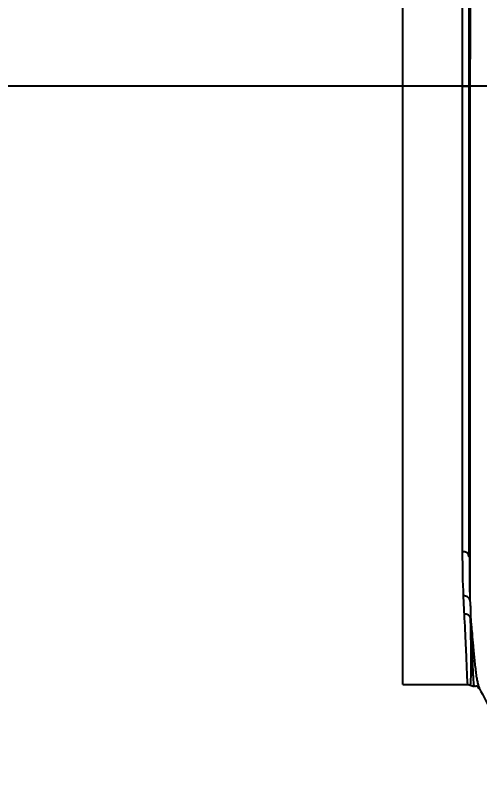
# Model space of a CAD drawing. Extents: x 2670 to 5532, y 31 to 2464.
# Drawn here: x 2876.11 to 2883.1, y 423.27 to 434.75 of the extents above; entities that cross this region are included whole.
import ezdxf

# ---------------------------------------------------------------- set-up
doc = ezdxf.new("R2010")
doc.units = 0
doc.header["$LTSCALE"] = 20
doc.header["$MEASUREMENT"] = 0
doc.layers.get('0').update_dxf_attribs({"linetype": 'CONTINUOUS'})
doc.layers.get('DEFPOINTS').update_dxf_attribs({"linetype": 'CONTINUOUS'})
doc.layers.add('4', color=4, linetype='CONTINUOUS')
doc.styles.get("Standard").update_dxf_attribs({"font": 'NanumGothic.ttf'})
doc.dimstyles.get("Standard").update_dxf_attribs({"dimtxt": 2.7, "dimasz": 2.5, "dimexe": 1.5, "dimexo": 1.5, "dimgap": 1.5, "dimtad": 1, "dimdec": 0, "dimlfac": 10, "dimzin": 0, "dimdsep": 46, "dimtxsty": 'Standard', "dimcen": 0, "dimclrt": 2, "dimadec": 0, "dimazin": 0, "dimtfac": 1, "dimtdec": 0, "dimtmove": 0, "dimatfit": 3, "dimfxl": 0, "dimtolj": 1, "dimtzin": 0, "dimarcsym": 0})

# ---------------------------------------------------------------- blocks, each defined once
blk = doc.blocks.new('*D35')
at = {"color": 3, "lineweight": -2}
for p, q in [((2884.322, 433.687), (2844.283, 433.687)), ((2850.283, 409.687), (2850.283, 383.807)), ((2850.283, 307.687), (2850.283, 333.747)), ((2893.982, 283.687), (2844.283, 283.687))]:
    blk.add_line(p, q, dxfattribs=at)
at = {"color": 3}
for points in [[(2846.283, 409.687), (2854.283, 409.687), (2850.283, 433.687)], [(2846.283, 307.687), (2854.283, 307.687), (2850.283, 283.687)]]:
    blk.add_solid(points, dxfattribs=at)
at = {"layer": 'DEFPOINTS', "color": 0}
for p in [(2850.283, 433.687), (2886.122, 433.687), (2895.782, 283.687)]:
    blk.add_point(p, dxfattribs=at)
at = {"color": 2, "insert": (2850.283, 358.777), "char_height": 24, "attachment_point": 5}
blk.add_mtext('\\A1;150', dxfattribs=at)
blk = doc.blocks.new('*D26')
at = {"color": 3, "lineweight": -2}
for p, q in [((2994.838, 753.935), (2779.894, 753.935)), ((2785.894, 729.935), (2785.894, 543.79)), ((2785.894, 307.687), (2785.894, 493.832)), ((2894.84, 283.687), (2779.894, 283.687))]:
    blk.add_line(p, q, dxfattribs=at)
at = {"color": 3}
for points in [[(2781.894, 729.935), (2789.894, 729.935), (2785.894, 753.935)], [(2781.894, 307.687), (2789.894, 307.687), (2785.894, 283.687)]]:
    blk.add_solid(points, dxfattribs=at)
at = {"layer": 'DEFPOINTS', "color": 0}
for p in [(2996.638, 753.935), (2785.894, 283.687), (2896.64, 283.687)]:
    blk.add_point(p, dxfattribs=at)
at = {"color": 2, "insert": (2785.894, 518.811), "char_height": 24, "attachment_point": 5}
blk.add_mtext('\\A1;470', dxfattribs=at)

msp = doc.modelspace()

# ---------------------------------------------------------------- linework, layer by layer
at = {"layer": '4'}
for p, q in [((2881.94, 433.687), (2881.94, 442.687)), ((2882.84, 433.687), (2882.84, 442.687)), ((2882.84, 433.687), (2881.94, 433.687)), ((2881.94, 424.687), (2881.94, 433.687)), ((2882.84, 426.686), (2882.84, 433.687)), ((2882.84, 433.687), (2882.94, 433.687)), ((2882.95, 433.687), (2882.94, 433.687)), ((2881.94, 424.687), (2882.911, 424.687))]:
    msp.add_line(p, q, dxfattribs=at)
msp.add_arc((2882.85, 426.595), 0.091, 8.0139, 96.2261, dxfattribs=at)
for points, knots in [([(2882.94, 426.608), (2882.94, 426.669), (2882.94, 426.791), (2882.94, 426.984), (2882.94, 427.186), (2882.94, 427.395), (2882.94, 427.614), (2882.94, 427.84), (2882.94, 428.075), (2882.94, 428.558), (2882.94, 429.334), (2882.94, 430.453), (2882.94, 431.64), (2882.94, 432.871), (2882.94, 434.124), (2882.94, 435.375), (2882.94, 436.61), (2882.94, 437.807), (2882.94, 438.949), (2882.94, 440.011), (2882.94, 440.978), (2882.94, 441.696), (2882.94, 442.211), (2882.94, 442.566), (2882.94, 442.889), (2882.94, 443.076), (2882.94, 443.169)], [0, 0, 0, 0, 0.015516, 0.031013, 0.046508, 0.062021, 0.077569, 0.093172, 0.108848, 0.124615, 0.187225, 0.249927, 0.312275, 0.375106, 0.437318, 0.499646, 0.561756, 0.624456, 0.687167, 0.749627, 0.812024, 0.874571, 0.906009, 0.937311, 0.968601, 1, 1, 1, 1]), ([(2882.952, 443.211), (2882.951, 442.807), (2882.952, 442.283), (2882.953, 441.045), (2882.953, 440.334), (2882.95, 438.819), (2882.95, 437.985), (2882.951, 436.246), (2882.952, 435.344), (2882.951, 434.019), (2882.95, 433.585), (2882.949, 432.716), (2882.949, 432.283), (2882.95, 431.007), (2882.95, 430.187), (2882.951, 429.07), (2882.95, 428.717), (2882.949, 428.055), (2882.948, 427.743), (2882.948, 426.863), (2882.949, 426.358), (2882.949, 425.963)], [0, 0, 0, 0, 0.125, 0.125, 0.25, 0.25, 0.375, 0.375, 0.5, 0.5, 0.5625, 0.5625, 0.625, 0.625, 0.75, 0.75, 0.8125, 0.8125, 0.875, 0.875, 1, 1, 1, 1]), ([(2883.04, 443.262), (2883.069, 442.875), (2883.097, 442.348), (2883.154, 441.059), (2883.183, 440.297), (2883.24, 438.604), (2883.268, 437.673), (2883.325, 435.724), (2883.354, 434.705), (2883.382, 433.686)], [0, 0, 0, 0, 0.25, 0.25, 0.5, 0.5, 0.75, 0.75, 1, 1, 1, 1]), ([(2882.949, 425.963), (2882.942, 425.979), (2882.93, 425.995), (2882.895, 426.016), (2882.874, 426.021), (2882.854, 426.021)], [0, 0, 0, 0, 0.5, 0.5, 1, 1, 1, 1]), ([(2882.949, 425.963), (2882.951, 425.939), (2882.955, 425.894), (2882.957, 425.853), (2882.958, 425.833)], [0, 0, 0, 0, 0.516162, 1, 1, 1, 1]), ([(2882.958, 425.833), (2882.958, 425.833), (2882.959, 425.817), (2882.959, 425.786), (2882.959, 425.743), (2882.958, 425.717), (2882.957, 425.704)], [0, 0, 0, 0, 0.000705, 0.334885, 0.667914, 1, 1, 1, 1]), ([(2882.911, 424.712), (2882.911, 424.709), (2882.913, 424.701), (2882.906, 424.903), (2882.892, 425.245), (2882.875, 425.585), (2882.867, 425.748)], [0, 0, 0, 0, 0.183389, 0.475543, 0.747744, 1, 1, 1, 1]), ([(2882.955, 425.703), (2882.946, 425.716), (2882.934, 425.728), (2882.903, 425.744), (2882.884, 425.748), (2882.867, 425.748)], [0, 0, 0, 0, 0.5, 0.5, 1, 1, 1, 1]), ([(2882.954, 425.705), (2882.958, 425.529), (2882.965, 425.179), (2882.963, 424.857), (2882.959, 424.684), (2882.959, 424.694), (2882.959, 424.697)], [0, 0, 0, 0, 0.281621, 0.563169, 0.844185, 1, 1, 1, 1]), ([(2882.957, 425.704), (2882.959, 425.694), (2882.964, 425.651), (2882.971, 425.569), (2882.984, 425.429), (2882.999, 425.247), (2883.019, 425.038), (2883.036, 424.881), (2883.052, 424.775), (2883.065, 424.71), (2883.077, 424.664), (2883.084, 424.648), (2883.088, 424.641)], [0, 0, 0, 0, 0.0149134, 0.061442, 0.1368932, 0.2581692, 0.4160196, 0.6115637, 0.7136128, 0.8172398, 0.9223622, 1, 1, 1, 1]), ([(2882.958, 425.706), (2882.959, 425.702), (2882.96, 425.669), (2882.963, 425.603), (2882.968, 425.499), (2882.972, 425.399), (2882.976, 425.304), (2882.98, 425.22), (2882.983, 425.133), (2882.987, 425.046), (2882.99, 424.961), (2882.993, 424.881), (2882.999, 424.75), (2883.004, 424.683), (2883.011, 424.667), (2883.012, 424.666), (2883.013, 424.666), (2883.014, 424.666)], [0, 0, 0, 0, 0.00528, 0.048499, 0.100109, 0.16993, 0.217994, 0.271989, 0.331911, 0.397757, 0.469524, 0.547217, 0.630847, 0.921648, 0.956517, 0.99064, 1, 1, 1, 1]), ([(2882.912, 424.687), (2882.916, 424.688), (2882.924, 424.688), (2882.94, 424.686), (2882.951, 424.68), (2882.958, 424.676)], [0, 0, 0, 0, 0.235711, 0.477996, 1, 1, 1, 1]), ([(2882.954, 424.679), (2882.963, 424.675), (2882.982, 424.666), (2883.003, 424.666), (2883.013, 424.666)], [0, 0, 0, 0, 0.501523, 1, 1, 1, 1]), ([(2883.017, 424.661), (2883.02, 424.663), (2883.046, 424.677), (2883.068, 424.652), (2883.086, 424.63)], [0, 0, 0, 0, 0.140713, 1, 1, 1, 1]), ([(2883.075, 424.663), (2883.185, 424.452), (2883.405, 424.031), (2883.624, 423.61), (2883.734, 423.4)], [0, 0, 0, 0, 0.499958, 1, 1, 1, 1])]:
    msp.add_open_spline(points, degree=3, knots=knots, dxfattribs=at)
for points in [[(2882.854, 426.021), (2882.845, 426.222), (2882.84, 426.444), (2882.84, 426.686)], [(2882.941, 426.608), (2882.941, 426.373), (2882.944, 426.157), (2882.949, 425.963)], [(2882.867, 425.748), (2882.863, 425.834), (2882.858, 425.925), (2882.854, 426.021)]]:
    msp.add_open_spline(points, degree=3, dxfattribs=at)

# ---------------------------------------------------------------- dimensions: what is measured, and where the dimension line sits
dim = msp.add_linear_dim(base=(2785.894, 283.687), p1=(2996.638, 753.935), p2=(2896.64, 283.687), angle=90, dimstyle='Standard', override={"dimscale": 1.2, "dimtxt": 20, "dimasz": 20, "dimexe": 5, "dimgap": 10, "dimtih": 1, "dimtoh": 1, "dimlfac": 1, "dimzin": 12, "dimclrd": 3, "dimclre": 3, "dimazin": 2, "dimarcsym": 1})
dim.commit()
dim.dimension.update_dxf_attribs({"geometry": '*D26', "text_midpoint": (2785.894, 518.811)})
dim = msp.add_linear_dim(base=(2850.283, 433.687), p1=(2895.782, 283.687), p2=(2886.122, 433.687), angle=90, dimstyle='Standard', override={"dimscale": 1.2, "dimtxt": 20, "dimasz": 20, "dimexe": 5, "dimgap": 10, "dimtih": 1, "dimtoh": 1, "dimlfac": 1, "dimzin": 12, "dimclrd": 3, "dimclre": 3, "dimazin": 2, "dimarcsym": 1})
dim.commit()
dim.dimension.update_dxf_attribs({"geometry": '*D35', "text_midpoint": (2850.283, 358.777), "dimtype": 160})

doc.saveas('drawing.dxf')
